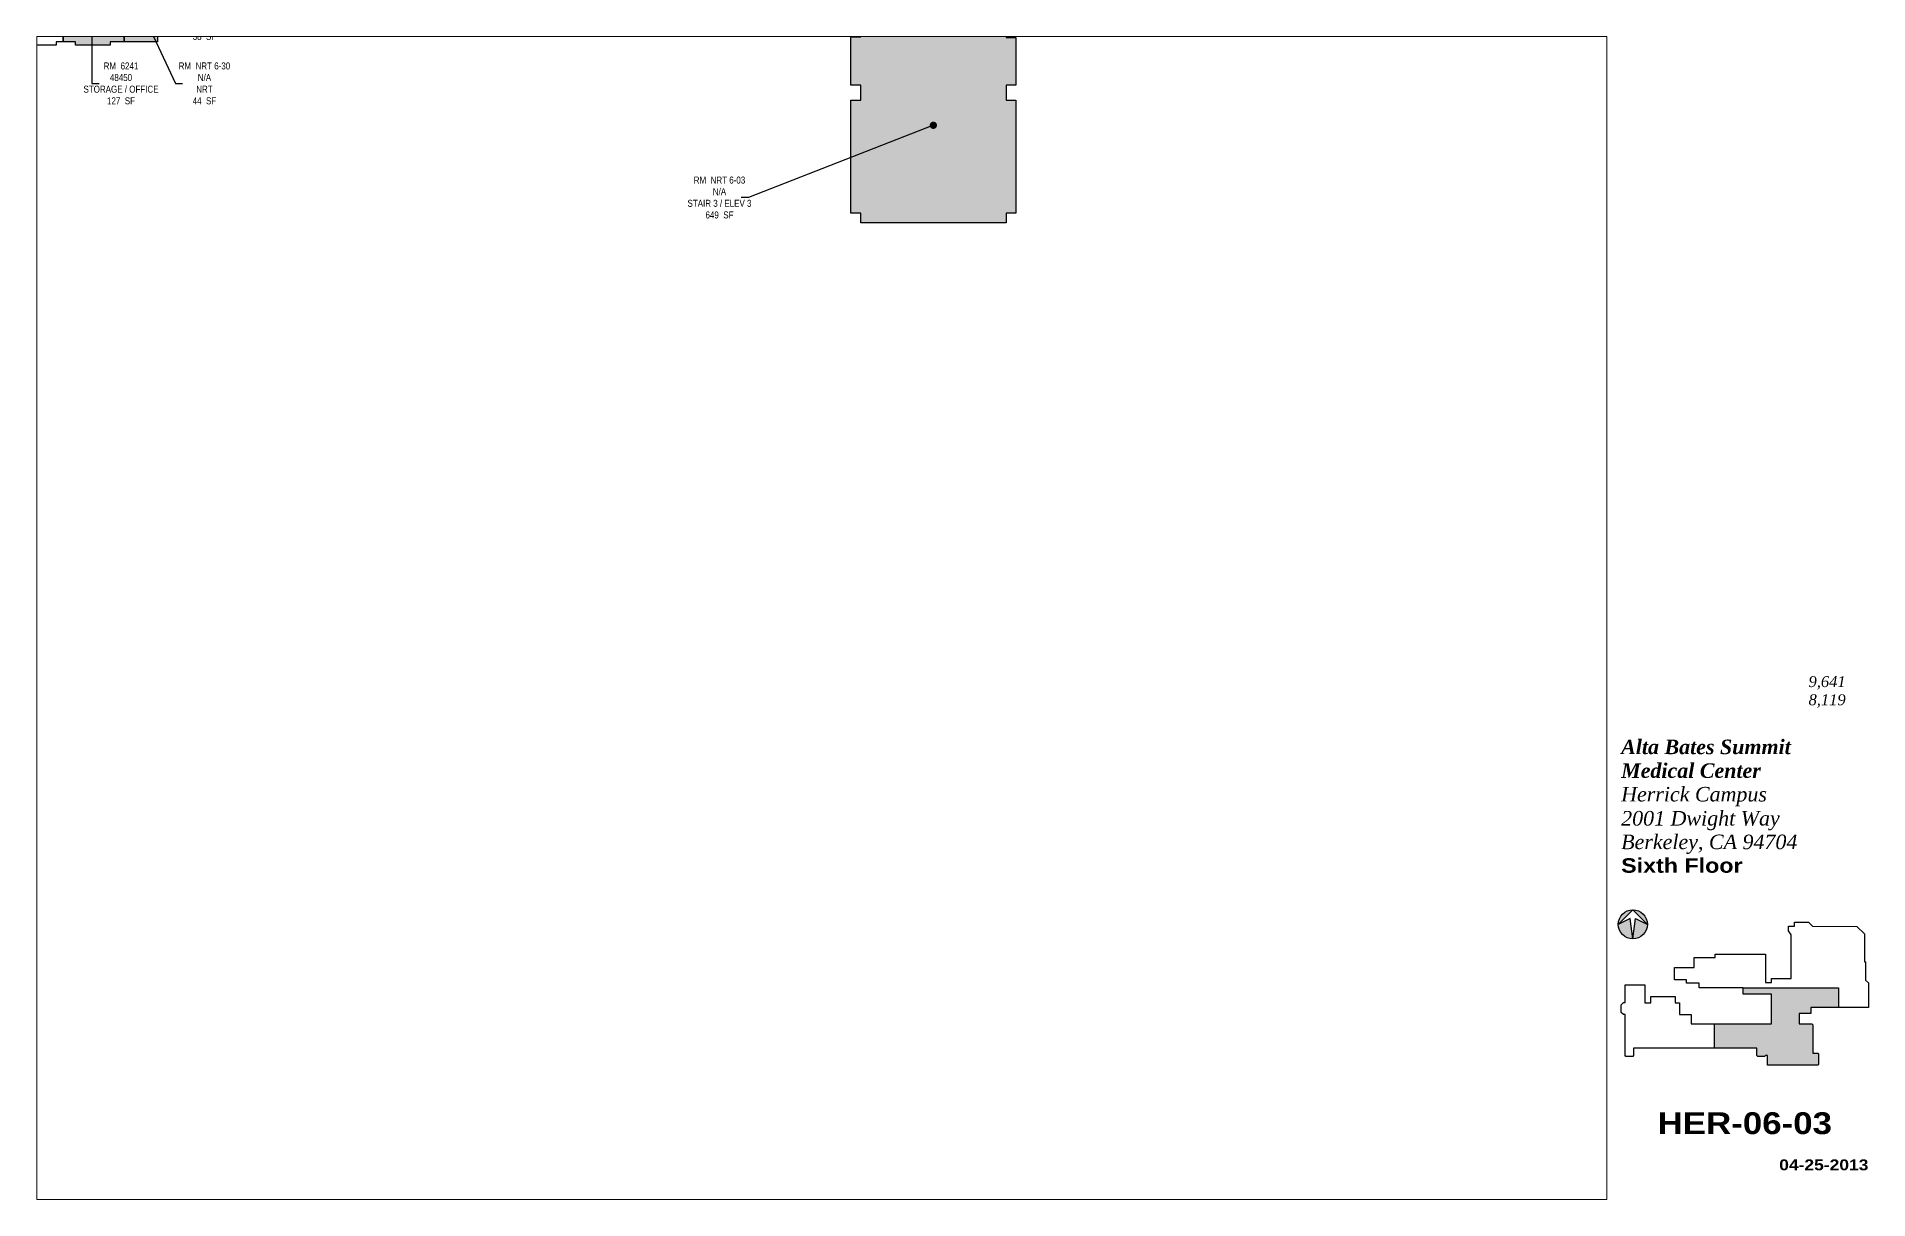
# Paper-space layout '03' of a CAD drawing. Header units: inches. Extents: x 0.9 to 16.7, y 0.5 to 10.5.
# The model-space entities are those that its viewports show. They can reach past a viewport. Long polylines and large blocks are cut down to what shows.
import ezdxf
from ezdxf.enums import TextEntityAlignment as Align

# ---------------------------------------------------------------- set-up
doc = ezdxf.new("R2010")
doc.units = ezdxf.units.IN
doc.header["$LTSCALE"] = 48
doc.header["$MEASUREMENT"] = 0
for name, color, linetype in [('0-LABEL', 3, 'Continuous'), ('1-NRT', 200, 'Continuous'), ('1-NRT-PTN', 253, 'Continuous'), ('3-FCM', 190, 'Continuous'), ('4-OCC', 6, 'Continuous'), ('4-OCC-PTN', 95, 'Continuous'), ('T-8', 8, 'Continuous')]:
    doc.layers.add(name, color=color, linetype=linetype)
doc.layers.add('T-VWPRT', color=1, linetype='Continuous', plot=False)
doc.styles.add('ArialB', font='')
doc.styles.add('ArialN', font='ARIALN.TTF')
doc.styles.add('TimesI', font='timesi.ttf')
doc.styles.add('TimesIB', font='timesbi.ttf')
doc.styles.get('ArialB').set_extended_font_data('Arial Black')
doc.dimstyles.new('AB-200', dxfattribs={"dimscale": 200, "dimtxt": 0.070312, "dimasz": 0.0625, "dimexe": 0.0625, "dimexo": 0.125, "dimgap": 0.1875, "dimtad": 0, "dimdec": 4, "dimrnd": 0.0625, "dimzin": 0, "dimdsep": 46, "dimlunit": 4, "dimtxsty": 'ArialN', "dimblk": 'ARCHTICK', "dimcen": 0.0625, "dimclrd": 256, "dimclre": 256, "dimclrt": 256, "dimadec": 0, "dimazin": 0, "dimtfac": 1, "dimtdec": 4, "dimtofl": 0, "dimtmove": 2, "dimatfit": 3, "dimldrblk": 'DOT', "dimfxl": 0, "dimfrac": 2, "dimtolj": 1, "dimtzin": 0, "dimlwd": -1, "dimlwe": -1, "dimarcsym": 0})

# ---------------------------------------------------------------- blocks, each defined once
blk = doc.blocks.new('n-arrow')
h = blk.add_hatch(color=256)
h.paths.add_polyline_path([(0, 0.125), (0.125, 0, 0.414214)])
h.paths.add_polyline_path([(0, 0.125, 0.414214), (-0.125, 0), (0.051, 0.022)])
h = blk.add_hatch(color=256)
h.paths.add_polyline_path([(0.051, -0.022), (-0.125, 0, 0.414214), (0, -0.125)])
h.paths.add_polyline_path([(0.125, 0), (0, -0.125, 0.414214)])
for p, q in [((-0.125, 0), (0.051, 0.022)), ((-0.125, 0), (0.051, -0.022)), ((0, 0.125), (0.125, 0)), ((0.051, 0.022), (0, 0.125)), ((0, -0.125), (0.125, 0)), ((0.051, -0.022), (0, -0.125))]:
    blk.add_line(p, q)
blk.add_circle((0, 0), 0.125)
blk = doc.blocks.new('AB-TB-text')
for tag, style, p in [('GROSS', 'TimesI', (1.93, 4.406)), ('USEABLE', 'TimesI', (1.93, 4.25)), ('DATE', 'ArialB', (2.125, 0.25))]:
    blk.add_attdef(tag, text='', height=0.0938, dxfattribs=dict(style=style)).set_placement(p, align=Align.RIGHT)
for tag, style, p in [('CAMPUS', 'TimesIB', (0, 3.75)), ('PAVILION', 'TimesI', (0, 3.547)), ('BUILDING', 'TimesI', (0, 3.34)), ('STREET', 'TimesI', (0, 3.137)), ('FLOOR', 'ArialB', (0, 2.934))]:
    blk.add_attdef(tag, text='', height=0.125, dxfattribs=dict(style=style)).set_placement(p, align=Align.TOP_LEFT)
at = {"style": 'ArialB'}
blk.add_attdef('DWG#', text='', height=0.188, dxfattribs=at).set_placement((1.062, 0.749), align=Align.TOP_CENTER)
blk = doc.blocks.new('_ArchTick')
at = {"const_width": 0.15}
blk.add_lwpolyline([(-0.5, -0.5), (0.5, 0.5)], dxfattribs=at)
blk = doc.blocks.new('_Dot')
at = {"lineweight": -2}
blk.add_line((-0.5, 0), (-1, 0), dxfattribs=at)
at = {"const_width": 0.5}
blk.add_lwpolyline([(-0.25, 0, 1), (0.25, 0, 1)], format="xyb", close=True, dxfattribs=at)

msp = doc.modelspace()

# ---------------------------------------------------------------- hatches: boundary and pattern name
at = {"layer": '1-NRT-PTN'}
for points in [[(2094, 1611), (2151, 1611), (2151, 1500.5), (2094, 1500.5)], [(3610.5, 1189), (3360.5, 1189), (3360.5, 1206), (3343.5, 1206), (3343.5, 1400), (3360.5, 1400), (3360.5, 1426), (3343.5, 1426), (3343.5, 1509), (3360.5, 1509), (3360.5, 1525), (3610.5, 1525), (3610.5, 1508), (3627.5, 1508), (3627.5, 1426), (3610.5, 1426), (3610.5, 1400), (3627.5, 1400), (3627.5, 1206), (3610.5, 1206)]]:
    msp.add_hatch(color=256, dxfattribs=at).paths.add_polyline_path(points)
at = {"layer": '4-OCC-PTN'}
msp.add_hatch(color=55, dxfattribs=at).paths.add_polyline_path([(2094, 1500.5), (2070, 1500.5), (2070, 1494.7), (2010, 1494.7), (2010, 1500.5), (1989, 1500.5), (1989, 1554), (1983, 1554), (1983, 1614), (1989, 1614), (1989, 1680), (2049, 1680), (2049, 1659), (2079, 1659), (2079, 1641), (2094, 1641)])

# ---------------------------------------------------------------- linework, layer by layer
at = {"layer": '1-NRT'}
for points in [[(2094, 1611), (2151, 1611), (2151, 1500.5), (2094, 1500.5)], [(3610.5, 1189), (3360.5, 1189), (3360.5, 1206), (3343.5, 1206), (3343.5, 1400), (3360.5, 1400), (3360.5, 1426), (3343.5, 1426), (3343.5, 1509), (3360.5, 1509), (3360.5, 1525), (3610.5, 1525), (3610.5, 1508), (3627.5, 1508), (3627.5, 1426), (3610.5, 1426), (3610.5, 1400), (3627.5, 1400), (3627.5, 1206), (3610.5, 1206)]]:
    msp.add_lwpolyline(points, close=True, dxfattribs=at)
at = {"layer": '3-FCM'}
msp.add_lwpolyline([(1938, 1686), (1938, 1680), (1965, 1680), (1965, 1686), (1989, 1686), (1989, 1614), (1983, 1614), (1983, 1554), (1989, 1554), (1989, 1500.5), (1977, 1500.5), (1977, 1495), (1621.5, 1495), (1621.5, 1686)], close=True, dxfattribs=at)
at = {"layer": '4-OCC'}
msp.add_lwpolyline([(2094, 1500.5), (2070, 1500.5), (2070, 1494.7), (2010, 1494.7), (2010, 1500.5), (1989, 1500.5), (1989, 1554), (1983, 1554), (1983, 1614), (1983, 1614), (1989, 1614), (1989, 1614), (1989, 1680), (2049, 1680), (2049, 1659), (2079, 1659), (2079, 1641), (2094, 1641)], close=True, dxfattribs=at)

# ---------------------------------------------------------------- texts
at = {"layer": '0-LABEL', "char_height": 12, "attachment_point": 5, "style": 'ArialN'}
for s, insert in [('RM  FCM 6240\\PCOMMON\\PTOILET\\P38  SF', (2232, 1539.8)), ('RM  6241\\P48450\\PSTORAGE / OFFICE\\P127  SF', (2088.5, 1429)), ('RM  NRT 6-30\\PN/A\\PNRT\\P44  SF', (2232, 1429)), ('RM  NRT 6-03\\PN/A\\PSTAIR 3 / ELEV 3\\P649  SF', (3117.7, 1232.7))]:
    msp.add_mtext(s, dxfattribs=dict(at, insert=insert))

# ---------------------------------------------------------------- leaders
at = {"layer": '0-LABEL', "annotation_type": 0, "has_hookline": 1}
for points, hookline_direction, text_width in [([(1805.3, 1590.5), (1804.6, 1437.6), (1817.1, 1437.6)], 0, 101.3), ([(2038.5, 1562.3), (2038.5, 1429), (2051, 1429)], 0, 127.7), ([(2122.5, 1555.7), (2182, 1429), (2194.5, 1429)], 0, 86.9), ([(3485.5, 1357), (3167.7, 1232.7), (3155.2, 1232.7)], 1, 108.8)]:
    msp.add_leader(points, dimstyle='AB-200', dxfattribs=dict(at, hookline_direction=hookline_direction, text_width=text_width))

psp = doc.layouts.new('03')

# ---------------------------------------------------------------- hatches: boundary and pattern name
at = {"layer": 'T-8'}
psp.add_hatch(color=256, dxfattribs=at).paths.add_polyline_path([(16.093, 2.098), (16.194, 2.098), (16.194, 2.149), (16.43, 2.149), (16.43, 2.318), (15.611, 2.318), (15.611, 2.264), (15.856, 2.264), (15.856, 2.009), (15.363, 2.009), (15.363, 1.8), (15.728, 1.8), (15.728, 1.737), (15.736, 1.73), (15.795, 1.73), (15.802, 1.737), (15.821, 1.737), (15.821, 1.654), (16.252, 1.654), (16.259, 1.661), (16.259, 1.751), (16.252, 1.758), (16.21, 1.758), (16.21, 2.002), (16.202, 2.009), (16.093, 2.009)])

# ---------------------------------------------------------------- linework, layer by layer
psp.add_line((15.363, 2.009), (15.363, 1.8), dxfattribs=at)
psp.add_lwpolyline([(16.001, 2.851), (16.051, 2.851), (16.051, 2.884), (16.172, 2.884), (16.206, 2.849), (16.589, 2.848), (16.653, 2.784), (16.653, 2.544), (16.664, 2.544), (16.664, 2.386), (16.688, 2.362), (16.688, 2.149), (16.194, 2.149), (16.194, 2.098), (16.093, 2.098), (16.093, 2.009), (16.202, 2.009), (16.21, 2.002), (16.21, 1.758), (16.252, 1.758), (16.259, 1.751), (16.259, 1.661), (16.252, 1.654), (15.821, 1.654), (15.821, 1.737), (15.802, 1.737), (15.795, 1.73), (15.736, 1.73), (15.728, 1.737), (15.728, 1.8), (14.669, 1.8), (14.669, 1.737), (14.662, 1.73), (14.603, 1.73), (14.596, 1.737), (14.596, 2.089), (14.583, 2.089), (14.562, 2.108), (14.562, 2.174), (14.583, 2.193), (14.596, 2.193), (14.596, 2.345), (14.766, 2.345), (14.766, 2.191), (14.816, 2.191), (14.816, 2.246), (15.025, 2.246), (15.025, 2.191), (15.063, 2.191), (15.063, 2.089), (15.165, 2.089), (15.165, 2.009), (15.856, 2.009), (15.856, 2.264), (15.611, 2.264), (15.611, 2.318), (15.234, 2.318), (15.234, 2.36), (15.125, 2.36), (15.125, 2.389), (15.02, 2.389), (15.02, 2.493), (15.191, 2.493), (15.191, 2.579), (15.371, 2.579), (15.371, 2.61), (15.802, 2.61), (15.802, 2.365), (15.854, 2.365), (15.854, 2.399), (16.025, 2.399), (16.025, 2.776), (16.001, 2.81)], close=True, dxfattribs=at)
psp.add_lwpolyline([(15.611, 2.318), (16.43, 2.318), (16.43, 2.149)], dxfattribs=at)

# ---------------------------------------------------------------- block references
ref = psp.add_blockref('AB-TB-text', (14.562, 0.5), dxfattribs=at)
ref.add_attrib('DATE', '04-25-2013', dxfattribs={"layer": '0', "height": 0.0938, "style": 'ArialB'}).set_placement((16.688, 0.75), align=Align.RIGHT)
ref.add_attrib('DWG#', 'HER-06-03', dxfattribs={"layer": '0', "height": 0.1875, "style": 'ArialB'}).set_placement((15.625, 1.249), align=Align.TOP_CENTER)
ref.add_attrib('GROSS', '9,641', dxfattribs={"layer": '0', "color": 5, "height": 0.0938, "style": 'TimesI'}).set_placement((16.492, 4.906), align=Align.RIGHT)
ref.add_attrib('USEABLE', '8,119', dxfattribs={"layer": '0', "color": 5, "height": 0.0938, "style": 'TimesI'}).set_placement((16.492, 4.75), align=Align.RIGHT)
ref.add_attrib('PAVILION', 'Herrick Campus', dxfattribs={"layer": '0', "color": 5, "height": 0.125, "style": 'TimesI'}).set_placement((14.562, 4.047), align=Align.TOP_LEFT)
ref.add_attrib('BUILDING', '2001 Dwight Way', dxfattribs={"layer": '0', "color": 5, "height": 0.125, "style": 'TimesI'}).set_placement((14.562, 3.84), align=Align.TOP_LEFT)
ref.add_attrib('STREET', 'Berkeley, CA 94704', dxfattribs={"layer": '0', "color": 5, "height": 0.125, "style": 'TimesI'}).set_placement((14.562, 3.637), align=Align.TOP_LEFT)
ref.add_attrib('FLOOR', 'Sixth Floor', dxfattribs={"layer": '0', "height": 0.125, "style": 'ArialB'}).set_placement((14.562, 3.434), align=Align.TOP_LEFT)
ref.add_attrib('CAMPUS', 'Medical Center', dxfattribs={"layer": '0', "color": 5, "height": 0.125, "style": 'TimesIB'}).set_placement((14.562, 4.25), align=Align.TOP_LEFT)
ref.add_attrib('CAMPUS', 'Alta Bates Summit', dxfattribs={"layer": '0', "color": 5, "height": 0.125, "style": 'TimesIB'}).set_placement((14.562, 4.454), align=Align.TOP_LEFT)
at = {"layer": 'T-8', "rotation": 90}
psp.add_blockref('n-arrow', (14.662, 2.865), dxfattribs=at)

# ---------------------------------------------------------------- viewports
at = {"layer": 'T-VWPRT'}
psp.add_viewport(center=(7.688, 5.5), size=(13.5, 10), view_center_point=(3293.5, 509.5), view_height=2000, dxfattribs=at)

doc.saveas('drawing.dxf')
